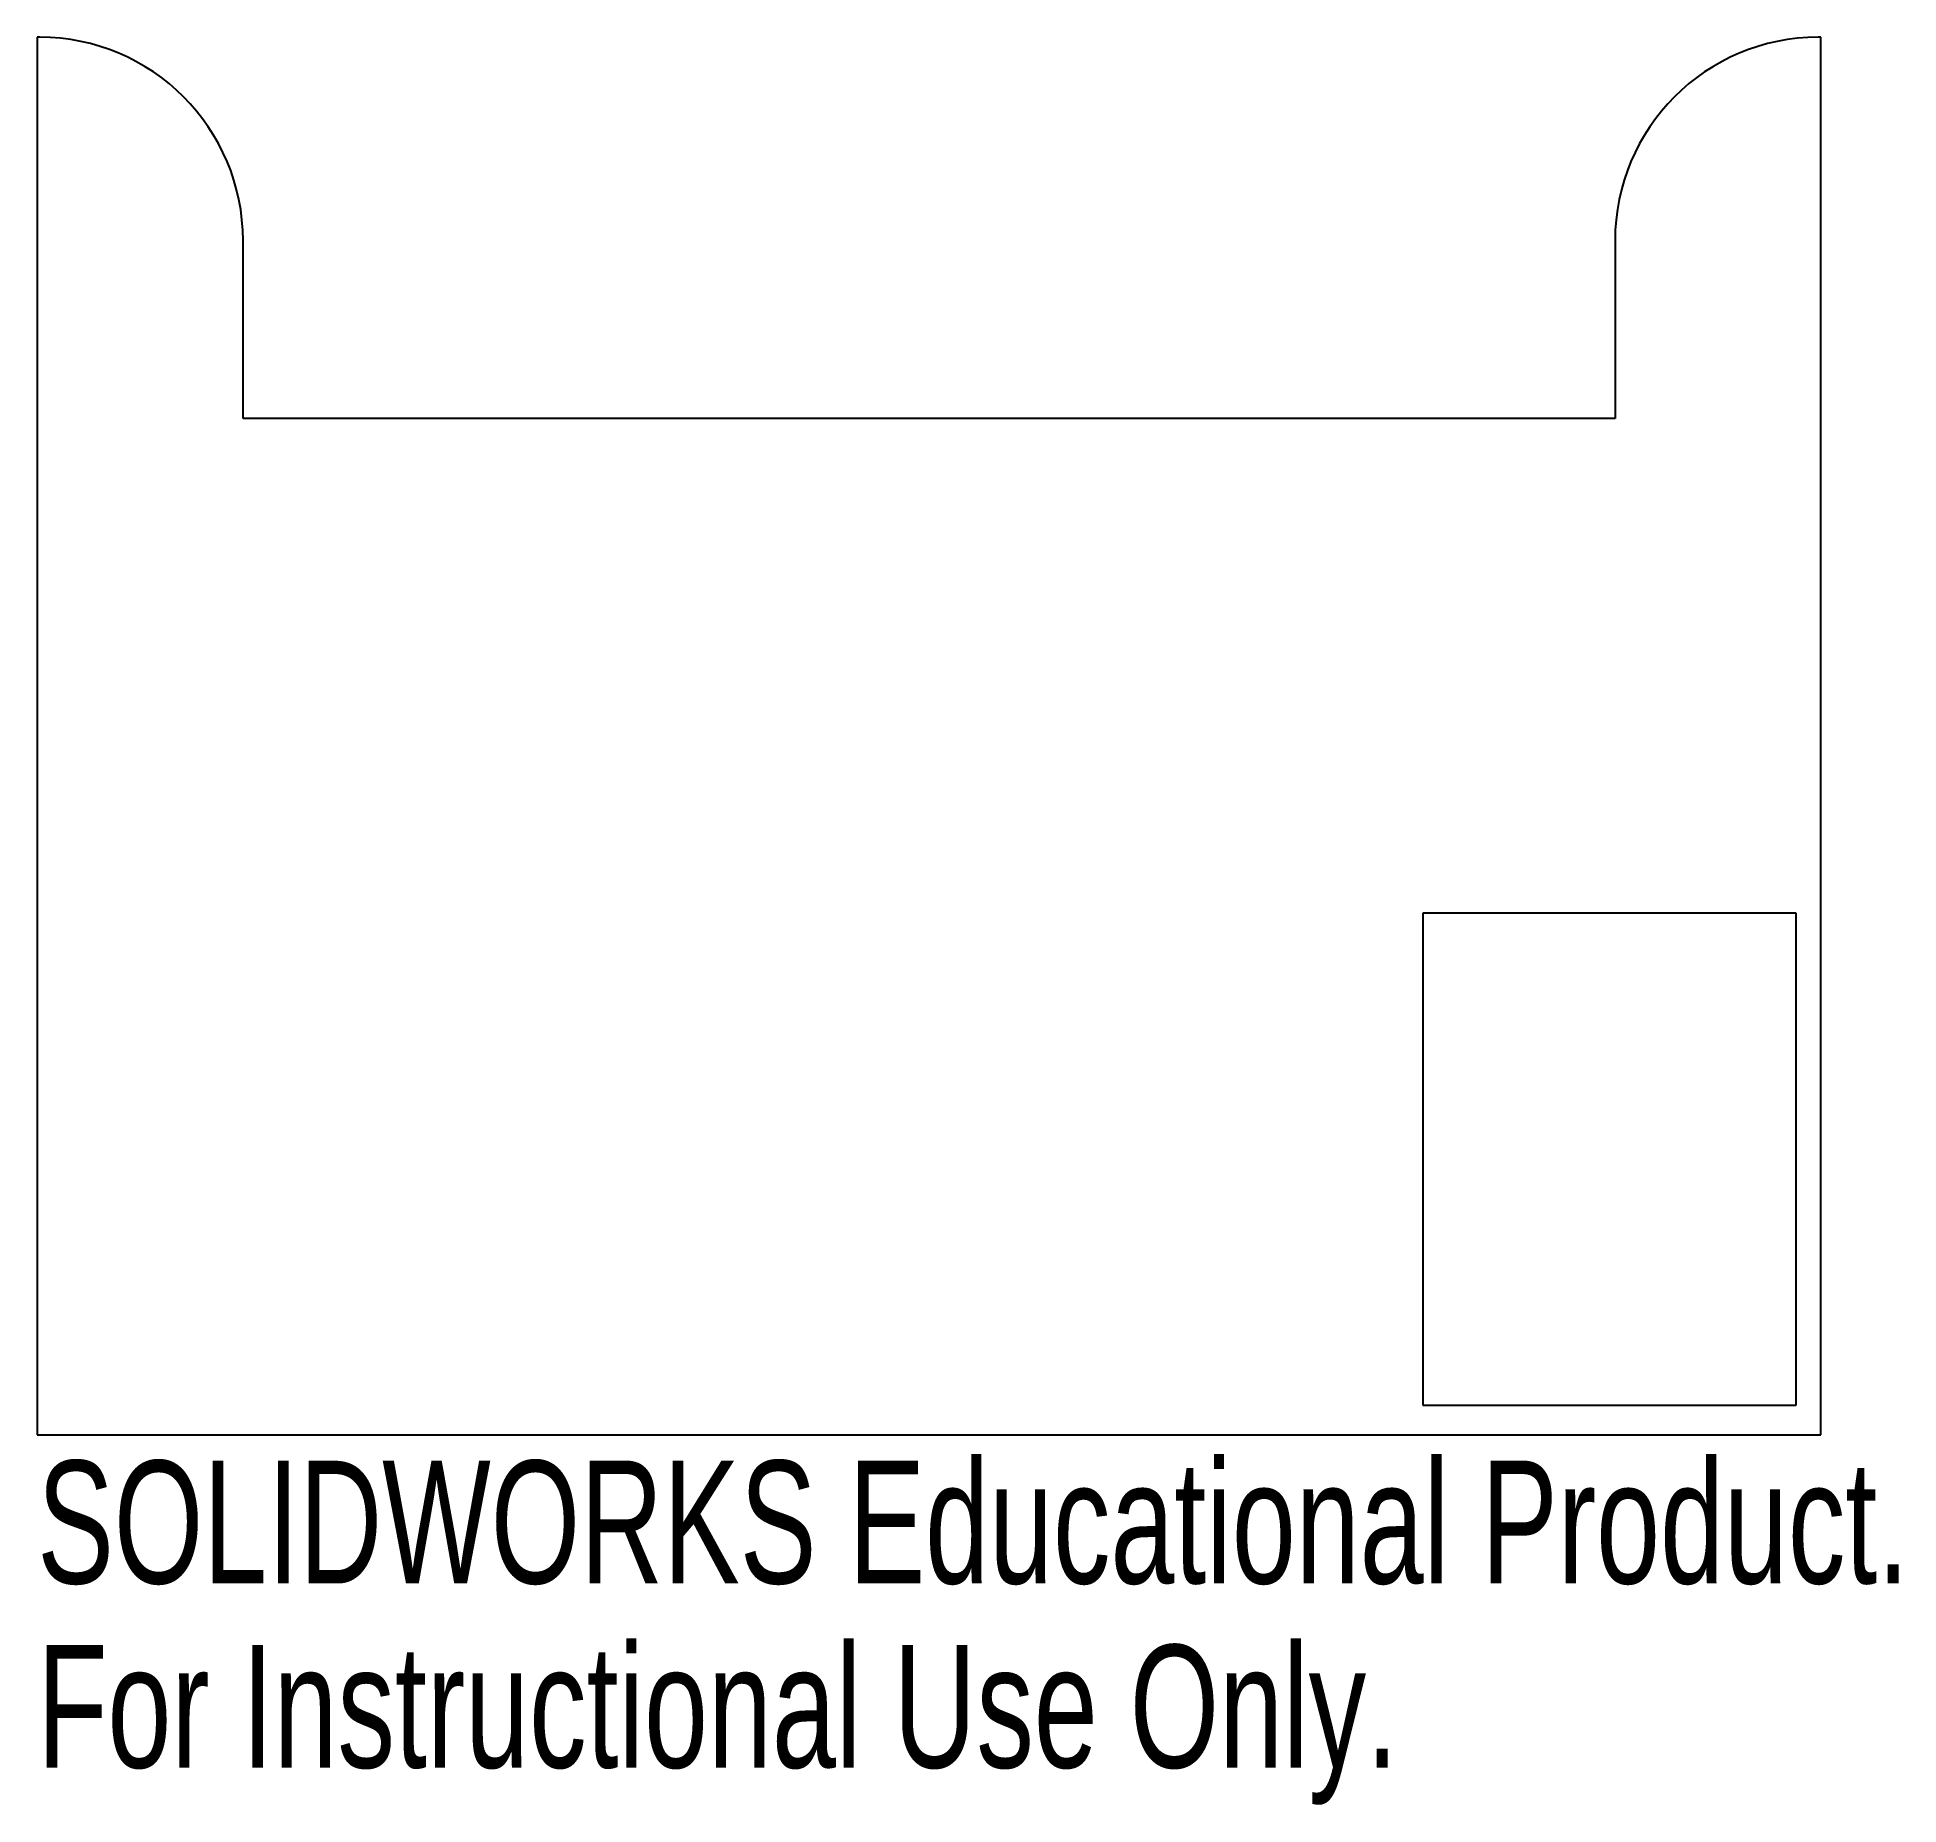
# Model space of a CAD drawing. Header units: millimetres. Extents: x -35.1 to 38.2, y -57 to 12.6.
import ezdxf

# ---------------------------------------------------------------- set-up
doc = ezdxf.new("R2010")
doc.units = ezdxf.units.MM
doc.styles.add('SLDTEXTSTYLE0', font='TXT', dxfattribs={"width": 0.7})

msp = doc.modelspace()

# ---------------------------------------------------------------- linework, layer by layer
at = {"color": 7, "linetype": 'Continuous', "lineweight": 25}
for p, q in [((-35, 12.571), (-35.1, 12.571)), ((-35.1, 12.571), (-35.1, -42.429)), ((35.1, 12.571), (35, 12.571)), ((35.1, -42.429), (35.1, 12.571)), ((-27, -2.429), (-27, 4.571)), ((27, 4.571), (27, -2.429)), ((27, -2.429), (-27, -2.429)), ((19.437, -21.897), (19.437, -41.269)), ((34.126, -21.897), (19.437, -21.897)), ((34.126, -41.269), (34.126, -21.897)), ((19.437, -41.269), (34.126, -41.269)), ((-35.1, -42.429), (35.1, -42.429))]:
    msp.add_line(p, q, dxfattribs=at)
for centre, start, end in [((-35, 4.571), 0, 90), ((35, 4.571), 90, 180)]:
    msp.add_arc(centre, 8, start, end, dxfattribs=at)

# ---------------------------------------------------------------- texts
at = {"color": 7, "linetype": 'Continuous', "char_height": 4.83362, "attachment_point": 1, "style": 'SLDTEXTSTYLE0'}
for s, insert in [('SOLIDWORKS Educational Product.', (-35.1, -43.448)), ('For Instructional Use Only.', (-35.1, -50.699))]:
    msp.add_mtext(s, dxfattribs=dict(at, insert=insert))

doc.saveas('drawing.dxf')
